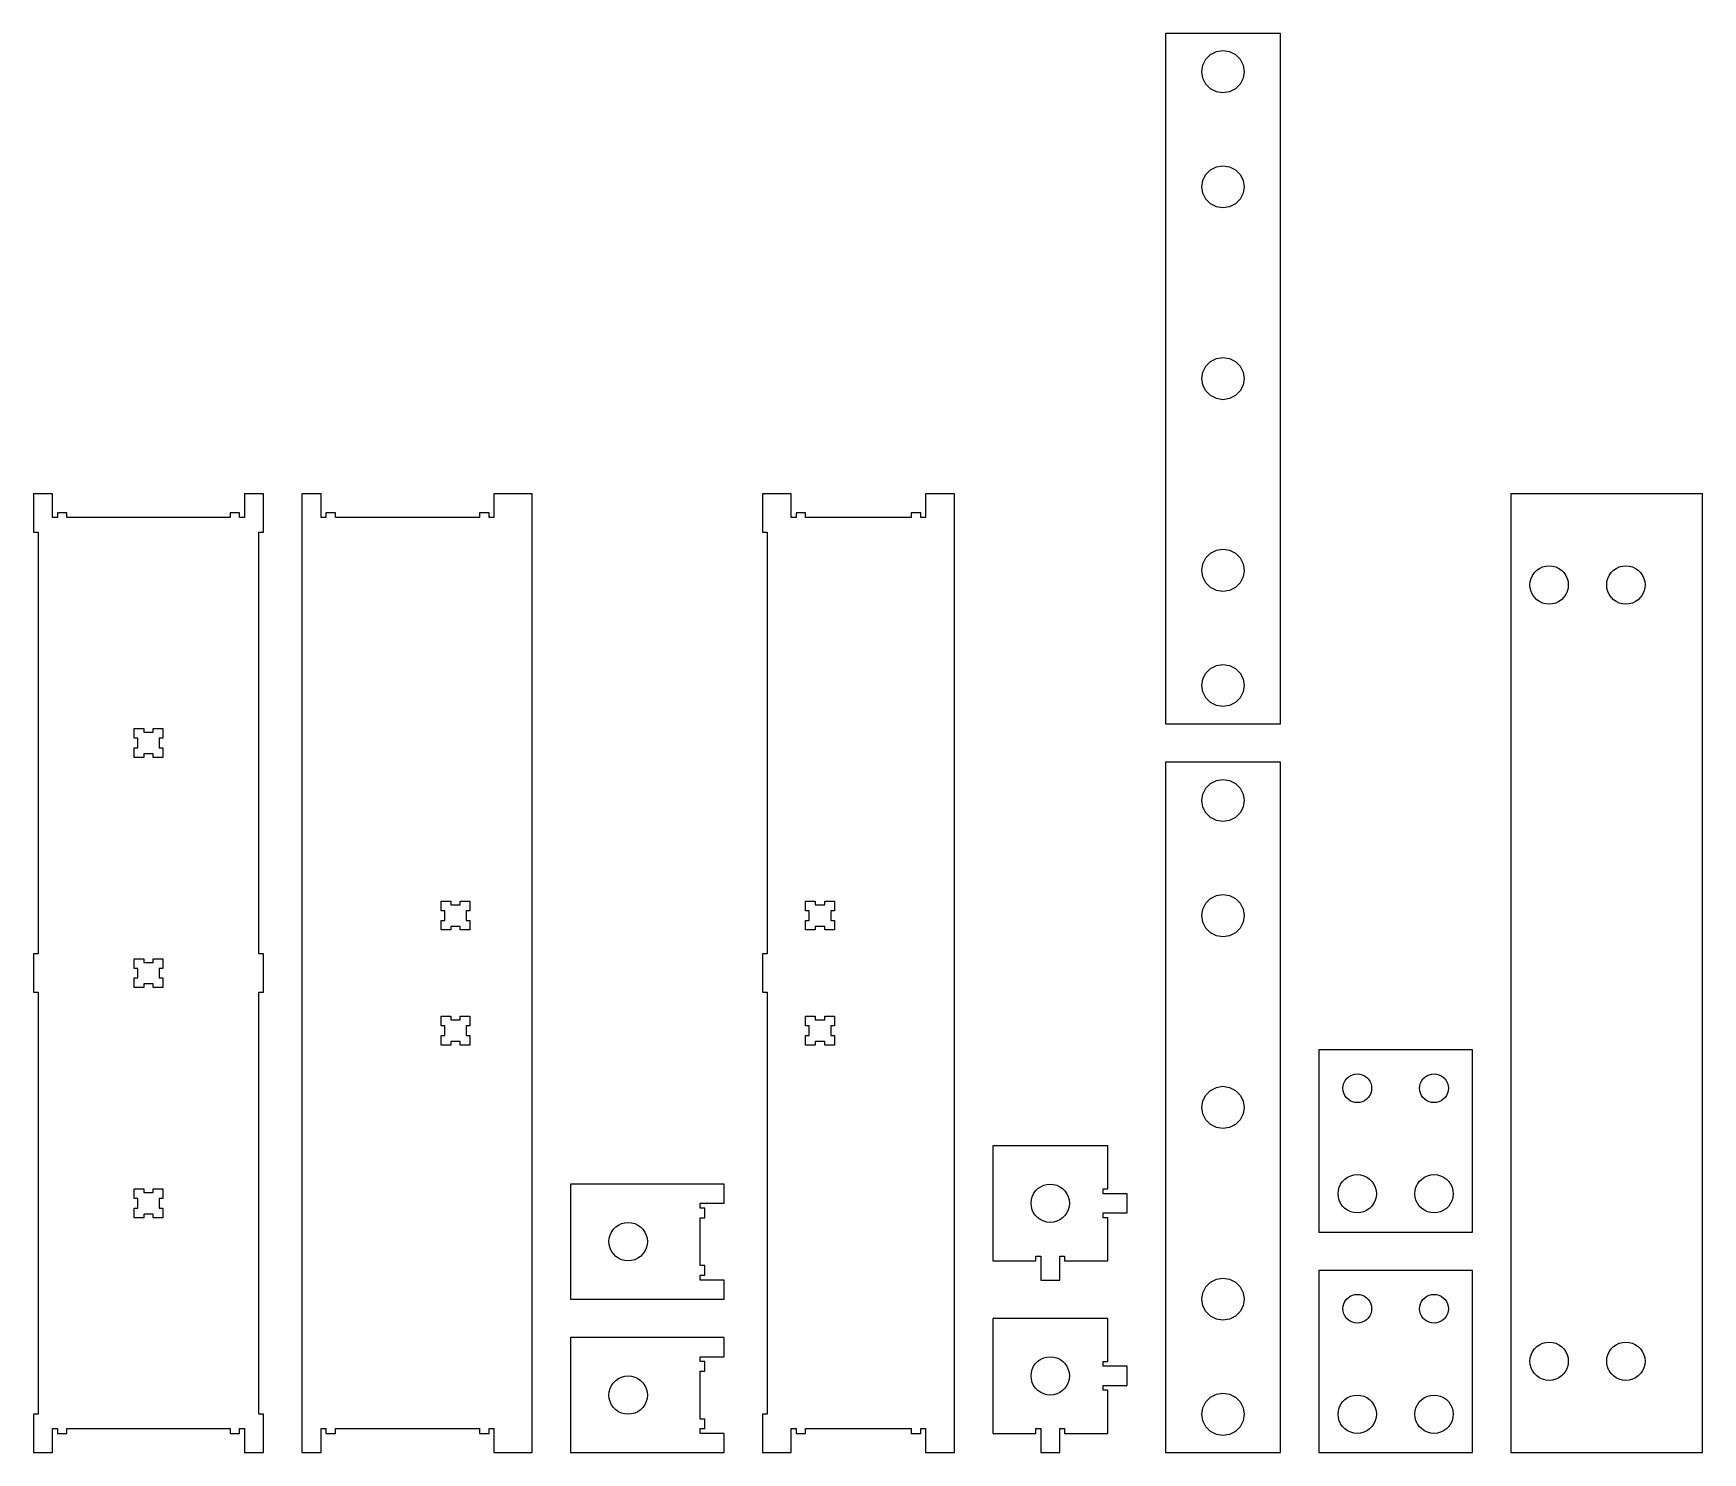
# Model space of a CAD drawing. Header units: metres. Extents: x 0 to 86.5, y 0 to 51.
# Drawn here: x 43 to 86.5, y 0 to 37 of the extents above; entities that cross this region are included whole.
import ezdxf

# ---------------------------------------------------------------- set-up
doc = ezdxf.new("R2010")
doc.units = ezdxf.units.M

msp = doc.modelspace()

# ---------------------------------------------------------------- linework, layer by layer
for p, q in [((75.5, 37), (72.5, 37)), ((72.5, 37), (72.5, 19)), ((75.5, 19), (75.5, 37)), ((73.83, 36.5231), (74, 36.55)), ((74, 36.55), (74.17, 36.5231)), ((73.45, 36), (73.4769, 36.17)), ((73.4769, 36.17), (73.555, 36.3233)), ((73.555, 36.3233), (73.6767, 36.4449)), ((73.6767, 36.4449), (73.83, 36.5231)), ((74.17, 36.5231), (74.3233, 36.4449)), ((74.3233, 36.4449), (74.4449, 36.3233)), ((74.4449, 36.3233), (74.5231, 36.17)), ((74.5231, 36.17), (74.55, 36)), ((73.4769, 35.83), (73.45, 36)), ((73.555, 35.6767), (73.4769, 35.83)), ((73.6767, 35.555), (73.555, 35.6767)), ((74.4449, 35.6767), (74.3233, 35.555)), ((74.5231, 35.83), (74.4449, 35.6767)), ((74.55, 36), (74.5231, 35.83)), ((73.83, 35.4769), (73.6767, 35.555)), ((74, 35.45), (73.83, 35.4769)), ((74.17, 35.4769), (74, 35.45)), ((74.3233, 35.555), (74.17, 35.4769)), ((73.6767, 33.4449), (73.83, 33.5231)), ((73.83, 33.5231), (74, 33.55)), ((74, 33.55), (74.17, 33.5231)), ((74.17, 33.5231), (74.3233, 33.4449)), ((73.45, 33), (73.4769, 33.17)), ((73.4769, 33.17), (73.555, 33.3233)), ((73.555, 33.3233), (73.6767, 33.4449)), ((74.3233, 33.4449), (74.4449, 33.3233)), ((74.4449, 33.3233), (74.5231, 33.17)), ((74.5231, 33.17), (74.55, 33)), ((73.4769, 32.83), (73.45, 33)), ((73.555, 32.6767), (73.4769, 32.83)), ((73.6767, 32.555), (73.555, 32.6767)), ((74.4449, 32.6767), (74.3233, 32.555)), ((74.5231, 32.83), (74.4449, 32.6767)), ((74.55, 33), (74.5231, 32.83)), ((73.83, 32.4769), (73.6767, 32.555)), ((74, 32.45), (73.83, 32.4769)), ((74.17, 32.4769), (74, 32.45)), ((74.3233, 32.555), (74.17, 32.4769)), ((73.4769, 28.17), (73.555, 28.3233)), ((73.555, 28.3233), (73.6767, 28.4449)), ((73.6767, 28.4449), (73.83, 28.5231)), ((73.83, 28.5231), (74, 28.55)), ((74, 28.55), (74.17, 28.5231)), ((74.17, 28.5231), (74.3233, 28.4449)), ((74.3233, 28.4449), (74.4449, 28.3233)), ((74.4449, 28.3233), (74.5231, 28.17)), ((73.45, 28), (73.4769, 28.17)), ((73.4769, 27.83), (73.45, 28)), ((74.5231, 28.17), (74.55, 28)), ((74.55, 28), (74.5231, 27.83)), ((73.555, 27.6767), (73.4769, 27.83)), ((73.6767, 27.555), (73.555, 27.6767)), ((73.83, 27.4769), (73.6767, 27.555)), ((74, 27.45), (73.83, 27.4769)), ((74.17, 27.4769), (74, 27.45)), ((74.3233, 27.555), (74.17, 27.4769)), ((74.4449, 27.6767), (74.3233, 27.555)), ((74.5231, 27.83), (74.4449, 27.6767)), ((43.5, 25), (43, 25)), ((43, 25), (43, 24)), ((43.5, 24.375), (43.5, 25)), ((49, 25), (48.5, 25)), ((48.5, 25), (48.5, 24.375)), ((49, 24), (49, 25)), ((50.5, 25), (50, 25)), ((50, 25), (50, 0)), ((50.5, 24.375), (50.5, 25)), ((56, 25), (55, 25)), ((55, 25), (55, 24.375)), ((56, 0), (56, 25)), ((62.75, 25), (62, 25)), ((62, 25), (62, 24)), ((62.75, 24.375), (62.75, 25)), ((67, 25), (66.25, 25)), ((66.25, 25), (66.25, 24.375)), ((67, 0), (67, 25)), ((86.5, 25), (81.5, 25)), ((81.5, 25), (81.5, 0)), ((86.5, 0), (86.5, 25)), ((43.625, 24.375), (43.5, 24.375)), ((43.875, 24.5), (43.625, 24.5)), ((43.625, 24.5), (43.625, 24.375)), ((43.875, 24.375), (43.875, 24.5)), ((48.125, 24.375), (43.875, 24.375)), ((48.375, 24.5), (48.125, 24.5)), ((48.125, 24.5), (48.125, 24.375)), ((48.375, 24.375), (48.375, 24.5)), ((48.5, 24.375), (48.375, 24.375)), ((50.625, 24.375), (50.5, 24.375)), ((50.875, 24.5), (50.625, 24.5)), ((50.625, 24.5), (50.625, 24.375)), ((50.875, 24.375), (50.875, 24.5)), ((54.625, 24.375), (50.875, 24.375)), ((54.875, 24.5), (54.625, 24.5)), ((54.625, 24.5), (54.625, 24.375)), ((54.875, 24.375), (54.875, 24.5)), ((55, 24.375), (54.875, 24.375)), ((62.875, 24.375), (62.75, 24.375)), ((63.125, 24.5), (62.875, 24.5)), ((62.875, 24.5), (62.875, 24.375)), ((63.125, 24.375), (63.125, 24.5)), ((65.875, 24.375), (63.125, 24.375)), ((66.125, 24.5), (65.875, 24.5)), ((65.875, 24.5), (65.875, 24.375)), ((66.125, 24.375), (66.125, 24.5)), ((66.25, 24.375), (66.125, 24.375)), ((43, 24), (43.125, 24)), ((43.125, 24), (43.125, 13)), ((48.875, 13), (48.875, 24)), ((48.875, 24), (49, 24)), ((62, 24), (62.125, 24)), ((62.125, 24), (62.125, 13)), ((73.6767, 23.4449), (73.83, 23.5231)), ((73.83, 23.5231), (74, 23.55)), ((74, 23.55), (74.17, 23.5231)), ((74.17, 23.5231), (74.3233, 23.4449)), ((73.45, 23), (73.4769, 23.17)), ((73.4769, 23.17), (73.555, 23.3233)), ((73.555, 23.3233), (73.6767, 23.4449)), ((74.3233, 23.4449), (74.4449, 23.3233)), ((74.4449, 23.3233), (74.5231, 23.17)), ((74.5231, 23.17), (74.55, 23)), ((82.25, 23.0522), (82.329, 23.089)), ((82.329, 23.089), (82.4132, 23.1116)), ((82.4132, 23.1116), (82.5, 23.1192)), ((82.5, 23.1192), (82.5868, 23.1116)), ((82.5868, 23.1116), (82.671, 23.089)), ((82.671, 23.089), (82.75, 23.0522)), ((84.25, 23.0522), (84.329, 23.089)), ((84.329, 23.089), (84.4132, 23.1116)), ((84.4132, 23.1116), (84.5, 23.1192)), ((84.5, 23.1192), (84.5868, 23.1116)), ((84.5868, 23.1116), (84.671, 23.089)), ((84.671, 23.089), (84.75, 23.0522)), ((73.4769, 22.83), (73.45, 23)), ((73.555, 22.6767), (73.4769, 22.83)), ((73.6767, 22.555), (73.555, 22.6767)), ((74.4449, 22.6767), (74.3233, 22.555)), ((74.5231, 22.83), (74.4449, 22.6767)), ((74.55, 23), (74.5231, 22.83)), ((82, 22.6192), (82.0076, 22.706)), ((82.0076, 22.706), (82.0302, 22.7902)), ((82.0302, 22.7902), (82.067, 22.8692)), ((82.067, 22.8692), (82.117, 22.9406)), ((82.117, 22.9406), (82.1786, 23.0022)), ((82.1786, 23.0022), (82.25, 23.0522)), ((82.75, 23.0522), (82.8214, 23.0022)), ((82.8214, 23.0022), (82.883, 22.9406)), ((82.883, 22.9406), (82.933, 22.8692)), ((82.933, 22.8692), (82.9698, 22.7902)), ((82.9698, 22.7902), (82.9924, 22.706)), ((82.9924, 22.706), (83, 22.6192)), ((84, 22.6192), (84.0076, 22.706)), ((84.0076, 22.706), (84.0302, 22.7902)), ((84.0302, 22.7902), (84.067, 22.8692)), ((84.067, 22.8692), (84.117, 22.9406)), ((84.117, 22.9406), (84.1786, 23.0022)), ((84.1786, 23.0022), (84.25, 23.0522)), ((84.75, 23.0522), (84.8214, 23.0022)), ((84.8214, 23.0022), (84.883, 22.9406)), ((84.883, 22.9406), (84.933, 22.8692)), ((84.933, 22.8692), (84.9698, 22.7902)), ((84.9698, 22.7902), (84.9924, 22.706)), ((84.9924, 22.706), (85, 22.6192)), ((73.83, 22.4769), (73.6767, 22.555)), ((74, 22.45), (73.83, 22.4769)), ((74.17, 22.4769), (74, 22.45)), ((74.3233, 22.555), (74.17, 22.4769)), ((82.0076, 22.5324), (82, 22.6192)), ((82.0302, 22.4482), (82.0076, 22.5324)), ((82.067, 22.3692), (82.0302, 22.4482)), ((82.117, 22.2978), (82.067, 22.3692)), ((82.1786, 22.2362), (82.117, 22.2978)), ((82.25, 22.1862), (82.1786, 22.2362)), ((82.329, 22.1494), (82.25, 22.1862)), ((82.75, 22.1862), (82.671, 22.1494)), ((82.8214, 22.2362), (82.75, 22.1862)), ((82.883, 22.2978), (82.8214, 22.2362)), ((82.933, 22.3692), (82.883, 22.2978)), ((82.9698, 22.4482), (82.933, 22.3692)), ((82.9924, 22.5324), (82.9698, 22.4482)), ((83, 22.6192), (82.9924, 22.5324)), ((84.0076, 22.5324), (84, 22.6192)), ((84.0302, 22.4482), (84.0076, 22.5324)), ((84.067, 22.3692), (84.0302, 22.4482)), ((84.117, 22.2978), (84.067, 22.3692)), ((84.1786, 22.2362), (84.117, 22.2978)), ((84.25, 22.1862), (84.1786, 22.2362)), ((84.329, 22.1494), (84.25, 22.1862)), ((84.75, 22.1862), (84.671, 22.1494)), ((84.8214, 22.2362), (84.75, 22.1862)), ((84.883, 22.2978), (84.8214, 22.2362)), ((84.933, 22.3692), (84.883, 22.2978)), ((84.9698, 22.4482), (84.933, 22.3692)), ((84.9924, 22.5324), (84.9698, 22.4482)), ((85, 22.6192), (84.9924, 22.5324)), ((82.4132, 22.1268), (82.329, 22.1494)), ((82.5, 22.1192), (82.4132, 22.1268)), ((82.5868, 22.1268), (82.5, 22.1192)), ((82.671, 22.1494), (82.5868, 22.1268)), ((84.4132, 22.1268), (84.329, 22.1494)), ((84.5, 22.1192), (84.4132, 22.1268)), ((84.5868, 22.1268), (84.5, 22.1192)), ((84.671, 22.1494), (84.5868, 22.1268)), ((73.6767, 20.4449), (73.83, 20.5231)), ((73.83, 20.5231), (74, 20.55)), ((74, 20.55), (74.17, 20.5231)), ((74.17, 20.5231), (74.3233, 20.4449)), ((73.45, 20), (73.4769, 20.17)), ((73.4769, 20.17), (73.555, 20.3233)), ((73.555, 20.3233), (73.6767, 20.4449)), ((74.3233, 20.4449), (74.4449, 20.3233)), ((74.4449, 20.3233), (74.5231, 20.17)), ((74.5231, 20.17), (74.55, 20)), ((73.4769, 19.83), (73.45, 20)), ((73.555, 19.6767), (73.4769, 19.83)), ((73.6767, 19.555), (73.555, 19.6767)), ((74.4449, 19.6767), (74.3233, 19.555)), ((74.5231, 19.83), (74.4449, 19.6767)), ((74.55, 20), (74.5231, 19.83)), ((73.83, 19.4769), (73.6767, 19.555)), ((74, 19.45), (73.83, 19.4769)), ((74.17, 19.4769), (74, 19.45)), ((74.3233, 19.555), (74.17, 19.4769)), ((45.625, 18.625), (45.625, 18.875)), ((45.625, 18.875), (45.875, 18.875)), ((45.875, 18.875), (45.875, 18.7812)), ((45.875, 18.7812), (46.125, 18.7812)), ((46.125, 18.7812), (46.125, 18.875)), ((46.125, 18.875), (46.375, 18.875)), ((46.375, 18.875), (46.375, 18.625)), ((72.5, 19), (75.5, 19)), ((45.7188, 18.625), (45.625, 18.625)), ((45.625, 18.125), (45.625, 18.375)), ((45.625, 18.375), (45.7188, 18.375)), ((45.7188, 18.375), (45.7188, 18.625)), ((46.375, 18.625), (46.2812, 18.625)), ((46.2812, 18.625), (46.2812, 18.375)), ((46.2812, 18.375), (46.375, 18.375)), ((46.375, 18.375), (46.375, 18.125)), ((45.875, 18.125), (45.625, 18.125)), ((46.125, 18.2188), (45.875, 18.2188)), ((45.875, 18.2188), (45.875, 18.125)), ((46.125, 18.125), (46.125, 18.2188)), ((46.375, 18.125), (46.125, 18.125)), ((75.5, 18), (72.5, 18)), ((72.5, 18), (72.5, 0)), ((75.5, 0), (75.5, 18)), ((73.555, 17.3233), (73.6767, 17.4449)), ((73.6767, 17.4449), (73.83, 17.5231)), ((73.83, 17.5231), (74, 17.55)), ((74, 17.55), (74.17, 17.5231)), ((74.17, 17.5231), (74.3233, 17.4449)), ((74.3233, 17.4449), (74.4449, 17.3233)), ((73.45, 17), (73.4769, 17.17)), ((73.4769, 16.83), (73.45, 17)), ((73.4769, 17.17), (73.555, 17.3233)), ((74.4449, 17.3233), (74.5231, 17.17)), ((74.5231, 17.17), (74.55, 17)), ((74.55, 17), (74.5231, 16.83)), ((73.555, 16.6767), (73.4769, 16.83)), ((73.6767, 16.555), (73.555, 16.6767)), ((73.83, 16.4769), (73.6767, 16.555)), ((74.3233, 16.555), (74.17, 16.4769)), ((74.4449, 16.6767), (74.3233, 16.555)), ((74.5231, 16.83), (74.4449, 16.6767)), ((74, 16.45), (73.83, 16.4769)), ((74.17, 16.4769), (74, 16.45)), ((53.625, 14.125), (53.625, 14.375)), ((53.625, 14.375), (53.875, 14.375)), ((53.875, 14.375), (53.875, 14.2812)), ((54.125, 14.2812), (54.125, 14.375)), ((54.125, 14.375), (54.375, 14.375)), ((54.375, 14.375), (54.375, 14.125)), ((63.125, 14.125), (63.125, 14.375)), ((63.125, 14.375), (63.375, 14.375)), ((63.375, 14.375), (63.375, 14.2812)), ((63.625, 14.2812), (63.625, 14.375)), ((63.625, 14.375), (63.875, 14.375)), ((63.875, 14.375), (63.875, 14.125)), ((73.555, 14.3233), (73.6767, 14.4449)), ((73.6767, 14.4449), (73.83, 14.5231)), ((73.83, 14.5231), (74, 14.55)), ((74, 14.55), (74.17, 14.5231)), ((74.17, 14.5231), (74.3233, 14.4449)), ((74.3233, 14.4449), (74.4449, 14.3233)), ((53.7188, 14.125), (53.625, 14.125)), ((53.7188, 13.875), (53.7188, 14.125)), ((53.875, 14.2812), (54.125, 14.2812)), ((54.375, 14.125), (54.2812, 14.125)), ((54.2812, 14.125), (54.2812, 13.875)), ((63.2188, 14.125), (63.125, 14.125)), ((63.2188, 13.875), (63.2188, 14.125)), ((63.375, 14.2812), (63.625, 14.2812)), ((63.875, 14.125), (63.7812, 14.125)), ((63.7812, 14.125), (63.7812, 13.875)), ((73.45, 14), (73.4769, 14.17)), ((73.4769, 13.83), (73.45, 14)), ((73.4769, 14.17), (73.555, 14.3233)), ((74.4449, 14.3233), (74.5231, 14.17)), ((74.5231, 14.17), (74.55, 14)), ((74.55, 14), (74.5231, 13.83)), ((53.625, 13.625), (53.625, 13.875)), ((53.625, 13.875), (53.7188, 13.875)), ((53.875, 13.625), (53.625, 13.625)), ((54.125, 13.7188), (53.875, 13.7188)), ((53.875, 13.7188), (53.875, 13.625)), ((54.125, 13.625), (54.125, 13.7188)), ((54.375, 13.625), (54.125, 13.625)), ((54.2812, 13.875), (54.375, 13.875)), ((54.375, 13.875), (54.375, 13.625)), ((63.125, 13.625), (63.125, 13.875)), ((63.125, 13.875), (63.2188, 13.875)), ((63.375, 13.625), (63.125, 13.625)), ((63.625, 13.7188), (63.375, 13.7188)), ((63.375, 13.7188), (63.375, 13.625)), ((63.625, 13.625), (63.625, 13.7188)), ((63.875, 13.625), (63.625, 13.625)), ((63.7812, 13.875), (63.875, 13.875)), ((63.875, 13.875), (63.875, 13.625)), ((73.555, 13.6767), (73.4769, 13.83)), ((73.6767, 13.555), (73.555, 13.6767)), ((73.83, 13.4769), (73.6767, 13.555)), ((74.3233, 13.555), (74.17, 13.4769)), ((74.4449, 13.6767), (74.3233, 13.555)), ((74.5231, 13.83), (74.4449, 13.6767)), ((74, 13.45), (73.83, 13.4769)), ((74.17, 13.4769), (74, 13.45)), ((43.125, 13), (43, 13)), ((43, 13), (43, 12)), ((45.625, 12.625), (45.625, 12.875)), ((45.625, 12.875), (45.875, 12.875)), ((45.7188, 12.625), (45.625, 12.625)), ((45.7188, 12.375), (45.7188, 12.625)), ((45.875, 12.875), (45.875, 12.7812)), ((45.875, 12.7812), (46.125, 12.7812)), ((46.125, 12.7812), (46.125, 12.875)), ((46.125, 12.875), (46.375, 12.875)), ((46.375, 12.625), (46.2812, 12.625)), ((46.2812, 12.625), (46.2812, 12.375)), ((46.375, 12.875), (46.375, 12.625)), ((49, 13), (48.875, 13)), ((49, 12), (49, 13)), ((62.125, 13), (62, 13)), ((62, 13), (62, 12)), ((45.625, 12.125), (45.625, 12.375)), ((45.625, 12.375), (45.7188, 12.375)), ((46.125, 12.2188), (45.875, 12.2188)), ((45.875, 12.2188), (45.875, 12.125)), ((46.125, 12.125), (46.125, 12.2188)), ((46.2812, 12.375), (46.375, 12.375)), ((46.375, 12.375), (46.375, 12.125)), ((43, 12), (43.125, 12)), ((43.125, 12), (43.125, 1)), ((45.875, 12.125), (45.625, 12.125)), ((46.375, 12.125), (46.125, 12.125)), ((48.875, 1), (48.875, 12)), ((48.875, 12), (49, 12)), ((62, 12), (62.125, 12)), ((62.125, 12), (62.125, 1)), ((53.625, 11.125), (53.625, 11.375)), ((53.625, 11.375), (53.875, 11.375)), ((53.875, 11.375), (53.875, 11.2812)), ((54.125, 11.2812), (54.125, 11.375)), ((54.125, 11.375), (54.375, 11.375)), ((54.375, 11.375), (54.375, 11.125)), ((63.125, 11.125), (63.125, 11.375)), ((63.125, 11.375), (63.375, 11.375)), ((63.375, 11.375), (63.375, 11.2812)), ((63.625, 11.2812), (63.625, 11.375)), ((63.625, 11.375), (63.875, 11.375)), ((63.875, 11.375), (63.875, 11.125)), ((53.7188, 11.125), (53.625, 11.125)), ((53.625, 10.625), (53.625, 10.875)), ((53.625, 10.875), (53.7188, 10.875)), ((53.7188, 10.875), (53.7188, 11.125)), ((53.875, 11.2812), (54.125, 11.2812)), ((54.375, 11.125), (54.2812, 11.125)), ((54.2812, 11.125), (54.2812, 10.875)), ((54.2812, 10.875), (54.375, 10.875)), ((54.375, 10.875), (54.375, 10.625)), ((63.2188, 11.125), (63.125, 11.125)), ((63.125, 10.625), (63.125, 10.875)), ((63.125, 10.875), (63.2188, 10.875)), ((63.2188, 10.875), (63.2188, 11.125)), ((63.375, 11.2812), (63.625, 11.2812)), ((63.875, 11.125), (63.7812, 11.125)), ((63.7812, 11.125), (63.7812, 10.875)), ((63.7812, 10.875), (63.875, 10.875)), ((63.875, 10.875), (63.875, 10.625)), ((53.875, 10.625), (53.625, 10.625)), ((54.125, 10.7188), (53.875, 10.7188)), ((53.875, 10.7188), (53.875, 10.625)), ((54.125, 10.625), (54.125, 10.7188)), ((54.375, 10.625), (54.125, 10.625)), ((63.375, 10.625), (63.125, 10.625)), ((63.625, 10.7188), (63.375, 10.7188)), ((63.375, 10.7188), (63.375, 10.625)), ((63.625, 10.625), (63.625, 10.7188)), ((63.875, 10.625), (63.625, 10.625)), ((80.5, 10.5), (76.5, 10.5)), ((76.5, 10.5), (76.5, 5.75)), ((80.5, 5.75), (80.5, 10.5)), ((77.1307, 9.56511), (77.1476, 9.62825)), ((77.1476, 9.62825), (77.1752, 9.6875)), ((77.1752, 9.6875), (77.2127, 9.74104)), ((77.2127, 9.74104), (77.2589, 9.78726)), ((77.2589, 9.78726), (77.3125, 9.82475)), ((77.3125, 9.82475), (77.3717, 9.85237)), ((77.3717, 9.85237), (77.4349, 9.86929)), ((77.4349, 9.86929), (77.5, 9.875)), ((77.5, 9.875), (77.5651, 9.86929)), ((77.5651, 9.86929), (77.6283, 9.85237)), ((77.6283, 9.85237), (77.6875, 9.82475)), ((77.6875, 9.82475), (77.741, 9.78726)), ((77.741, 9.78726), (77.7873, 9.74104)), ((77.7873, 9.74104), (77.8248, 9.6875)), ((77.8248, 9.6875), (77.8524, 9.62825)), ((77.8524, 9.62825), (77.8693, 9.56511)), ((79.1307, 9.56511), (79.1476, 9.62825)), ((79.1476, 9.62825), (79.1752, 9.6875)), ((79.1752, 9.6875), (79.2127, 9.74104)), ((79.2127, 9.74104), (79.2589, 9.78726)), ((79.2589, 9.78726), (79.3125, 9.82475)), ((79.3125, 9.82475), (79.3717, 9.85237)), ((79.3717, 9.85237), (79.4349, 9.86929)), ((79.4349, 9.86929), (79.5, 9.875)), ((79.5, 9.875), (79.5651, 9.86929)), ((79.5651, 9.86929), (79.6283, 9.85237)), ((79.6283, 9.85237), (79.6875, 9.82475)), ((79.6875, 9.82475), (79.741, 9.78726)), ((79.741, 9.78726), (79.7873, 9.74104)), ((79.7873, 9.74104), (79.8248, 9.6875)), ((79.8248, 9.6875), (79.8524, 9.62825)), ((79.8524, 9.62825), (79.8693, 9.56511)), ((73.45, 9), (73.4769, 9.16995)), ((73.4769, 9.16995), (73.555, 9.32327)), ((73.555, 9.32327), (73.6767, 9.44495)), ((73.6767, 9.44495), (73.83, 9.52307)), ((73.83, 9.52307), (74, 9.54999)), ((74, 9.54999), (74.17, 9.52307)), ((74.17, 9.52307), (74.3233, 9.44495)), ((74.3233, 9.44495), (74.4449, 9.32327)), ((74.4449, 9.32327), (74.5231, 9.16995)), ((74.5231, 9.16995), (74.55, 9)), ((77.125, 9.5), (77.1307, 9.56511)), ((77.1307, 9.43488), (77.125, 9.5)), ((77.1476, 9.37173), (77.1307, 9.43488)), ((77.1752, 9.3125), (77.1476, 9.37173)), ((77.2127, 9.25894), (77.1752, 9.3125)), ((77.2589, 9.21272), (77.2127, 9.25894)), ((77.3125, 9.17523), (77.2589, 9.21272)), ((77.3717, 9.14761), (77.3125, 9.17523)), ((77.4349, 9.13069), (77.3717, 9.14761)), ((77.6283, 9.14761), (77.5651, 9.13069)), ((77.6875, 9.17523), (77.6283, 9.14761)), ((77.741, 9.21272), (77.6875, 9.17523)), ((77.7873, 9.25894), (77.741, 9.21272)), ((77.8248, 9.3125), (77.7873, 9.25894)), ((77.8524, 9.37173), (77.8248, 9.3125)), ((77.8693, 9.43488), (77.8524, 9.37173)), ((77.8693, 9.56511), (77.875, 9.5)), ((77.875, 9.5), (77.8693, 9.43488)), ((79.125, 9.5), (79.1307, 9.56511)), ((79.1307, 9.43488), (79.125, 9.5)), ((79.1476, 9.37173), (79.1307, 9.43488)), ((79.1752, 9.3125), (79.1476, 9.37173)), ((79.2127, 9.25894), (79.1752, 9.3125)), ((79.2589, 9.21272), (79.2127, 9.25894)), ((79.3125, 9.17523), (79.2589, 9.21272)), ((79.3717, 9.14761), (79.3125, 9.17523)), ((79.4349, 9.13069), (79.3717, 9.14761)), ((79.6283, 9.14761), (79.5651, 9.13069)), ((79.6875, 9.17523), (79.6283, 9.14761)), ((79.741, 9.21272), (79.6875, 9.17523)), ((79.7873, 9.25894), (79.741, 9.21272)), ((79.8248, 9.3125), (79.7873, 9.25894)), ((79.8524, 9.37173), (79.8248, 9.3125)), ((79.8693, 9.43488), (79.8524, 9.37173)), ((79.8693, 9.56511), (79.875, 9.5)), ((79.875, 9.5), (79.8693, 9.43488)), ((73.4769, 8.83003), (73.45, 9)), ((73.555, 8.67671), (73.4769, 8.83003)), ((74.5231, 8.83003), (74.4449, 8.67671)), ((74.55, 9), (74.5231, 8.83003)), ((77.5, 9.125), (77.4349, 9.13069)), ((77.5651, 9.13069), (77.5, 9.125)), ((79.5, 9.125), (79.4349, 9.13069)), ((79.5651, 9.13069), (79.5, 9.125)), ((73.6767, 8.55504), (73.555, 8.67671)), ((73.83, 8.47691), (73.6767, 8.55504)), ((74, 8.45), (73.83, 8.47691)), ((74.17, 8.47691), (74, 8.45)), ((74.3233, 8.55504), (74.17, 8.47691)), ((74.4449, 8.67671), (74.3233, 8.55504)), ((71, 8), (68, 8)), ((68, 8), (68, 5)), ((71, 6.875), (71, 8)), ((61, 7), (57, 7)), ((57, 7), (57, 4)), ((61, 6.5), (61, 7)), ((69.25, 6.933), (69.329, 6.96983)), ((69.329, 6.96983), (69.4132, 6.9924)), ((69.4132, 6.9924), (69.5, 7)), ((69.5, 7), (69.5868, 6.9924)), ((69.5868, 6.9924), (69.671, 6.96983)), ((69.671, 6.96983), (69.75, 6.933)), ((77.0302, 6.92101), (77.067, 7)), ((77.067, 7), (77.117, 7.07138)), ((77.117, 7.07138), (77.1786, 7.13301)), ((77.1786, 7.13301), (77.25, 7.183)), ((77.25, 7.183), (77.329, 7.21983)), ((77.329, 7.21983), (77.4132, 7.2424)), ((77.4132, 7.2424), (77.5, 7.25)), ((77.5, 7.25), (77.5868, 7.2424)), ((77.5868, 7.2424), (77.671, 7.21983)), ((77.671, 7.21983), (77.75, 7.183)), ((77.75, 7.183), (77.8214, 7.13301)), ((77.8214, 7.13301), (77.883, 7.07138)), ((77.883, 7.07138), (77.933, 7)), ((77.933, 7), (77.9698, 6.92101)), ((79.0302, 6.92101), (79.067, 7)), ((79.067, 7), (79.117, 7.07138)), ((79.117, 7.07138), (79.1786, 7.13301)), ((79.1786, 7.13301), (79.25, 7.183)), ((79.25, 7.183), (79.329, 7.21983)), ((79.329, 7.21983), (79.4132, 7.2424)), ((79.4132, 7.2424), (79.5, 7.25)), ((79.5, 7.25), (79.5868, 7.2424)), ((79.5868, 7.2424), (79.671, 7.21983)), ((79.671, 7.21983), (79.75, 7.183)), ((79.75, 7.183), (79.8214, 7.13301)), ((79.8214, 7.13301), (79.883, 7.07138)), ((79.883, 7.07138), (79.933, 7)), ((79.933, 7), (79.9698, 6.92101)), ((45.625, 6.625), (45.625, 6.875)), ((45.625, 6.875), (45.875, 6.875)), ((45.7188, 6.625), (45.625, 6.625)), ((45.7188, 6.375), (45.7188, 6.625)), ((45.875, 6.875), (45.875, 6.78125)), ((45.875, 6.78125), (46.125, 6.78125)), ((46.125, 6.78125), (46.125, 6.875)), ((46.125, 6.875), (46.375, 6.875)), ((46.375, 6.625), (46.2812, 6.625)), ((46.2812, 6.625), (46.2812, 6.375)), ((46.375, 6.875), (46.375, 6.625)), ((69, 6.5), (69.0076, 6.58682)), ((69.0076, 6.58682), (69.0302, 6.67101)), ((69.0302, 6.67101), (69.067, 6.75)), ((69.067, 6.75), (69.117, 6.82138)), ((69.117, 6.82138), (69.1786, 6.88301)), ((69.1786, 6.88301), (69.25, 6.933)), ((69.75, 6.933), (69.8214, 6.88301)), ((69.8214, 6.88301), (69.883, 6.82138)), ((69.883, 6.82138), (69.933, 6.75)), ((69.933, 6.75), (69.9698, 6.67101)), ((69.9698, 6.67101), (69.9924, 6.58682)), ((69.9924, 6.58682), (70, 6.5)), ((70.875, 6.75), (70.875, 6.875)), ((70.875, 6.875), (71, 6.875)), ((71.5, 6.75), (70.875, 6.75)), ((71.5, 6.25), (71.5, 6.75)), ((77, 6.75), (77.0076, 6.83682)), ((77.0076, 6.66316), (77, 6.75)), ((77.0076, 6.83682), (77.0302, 6.92101)), ((77.0302, 6.57898), (77.0076, 6.66316)), ((77.067, 6.5), (77.0302, 6.57898)), ((77.9698, 6.57898), (77.933, 6.5)), ((77.9698, 6.92101), (77.9924, 6.83682)), ((77.9924, 6.66316), (77.9698, 6.57898)), ((77.9924, 6.83682), (78, 6.75)), ((78, 6.75), (77.9924, 6.66316)), ((79, 6.75), (79.0076, 6.83682)), ((79.0076, 6.66316), (79, 6.75)), ((79.0076, 6.83682), (79.0302, 6.92101)), ((79.0302, 6.57898), (79.0076, 6.66316)), ((79.067, 6.5), (79.0302, 6.57898)), ((79.9698, 6.57898), (79.933, 6.5)), ((79.9698, 6.92101), (79.9924, 6.83682)), ((79.9924, 6.66316), (79.9698, 6.57898)), ((79.9924, 6.83682), (80, 6.75)), ((80, 6.75), (79.9924, 6.66316)), ((45.625, 6.125), (45.625, 6.375)), ((45.625, 6.375), (45.7188, 6.375)), ((45.875, 6.125), (45.625, 6.125)), ((46.125, 6.21875), (45.875, 6.21875)), ((45.875, 6.21875), (45.875, 6.125)), ((46.125, 6.125), (46.125, 6.21875)), ((46.375, 6.125), (46.125, 6.125)), ((46.2812, 6.375), (46.375, 6.375)), ((46.375, 6.375), (46.375, 6.125)), ((60.375, 6.375), (60.375, 6.5)), ((60.375, 6.5), (61, 6.5)), ((60.5, 6.375), (60.375, 6.375)), ((60.375, 4.875), (60.375, 6.125)), ((60.375, 6.125), (60.5, 6.125)), ((60.5, 6.125), (60.5, 6.375)), ((69.0076, 6.41316), (69, 6.5)), ((69.0302, 6.32898), (69.0076, 6.41316)), ((69.067, 6.25), (69.0302, 6.32898)), ((69.117, 6.1786), (69.067, 6.25)), ((69.1786, 6.11697), (69.117, 6.1786)), ((69.25, 6.06699), (69.1786, 6.11697)), ((69.8214, 6.11697), (69.75, 6.06699)), ((69.883, 6.1786), (69.8214, 6.11697)), ((69.933, 6.25), (69.883, 6.1786)), ((69.9698, 6.32898), (69.933, 6.25)), ((69.9924, 6.41316), (69.9698, 6.32898)), ((70, 6.5), (69.9924, 6.41316)), ((70.875, 6.125), (70.875, 6.25)), ((70.875, 6.25), (71.5, 6.25)), ((71, 6.125), (70.875, 6.125)), ((71, 5), (71, 6.125)), ((77.117, 6.4286), (77.067, 6.5)), ((77.1786, 6.36697), (77.117, 6.4286)), ((77.25, 6.31699), (77.1786, 6.36697)), ((77.329, 6.28015), (77.25, 6.31699)), ((77.4132, 6.25758), (77.329, 6.28015)), ((77.5, 6.25), (77.4132, 6.25758)), ((77.5868, 6.25758), (77.5, 6.25)), ((77.671, 6.28015), (77.5868, 6.25758)), ((77.75, 6.31699), (77.671, 6.28015)), ((77.8214, 6.36697), (77.75, 6.31699)), ((77.883, 6.4286), (77.8214, 6.36697)), ((77.933, 6.5), (77.883, 6.4286)), ((79.117, 6.4286), (79.067, 6.5)), ((79.1786, 6.36697), (79.117, 6.4286)), ((79.25, 6.31699), (79.1786, 6.36697)), ((79.329, 6.28015), (79.25, 6.31699)), ((79.4132, 6.25758), (79.329, 6.28015)), ((79.5, 6.25), (79.4132, 6.25758)), ((79.5868, 6.25758), (79.5, 6.25)), ((79.671, 6.28015), (79.5868, 6.25758)), ((79.75, 6.31699), (79.671, 6.28015)), ((79.8214, 6.36697), (79.75, 6.31699)), ((79.883, 6.4286), (79.8214, 6.36697)), ((79.933, 6.5), (79.883, 6.4286)), ((58.0076, 5.58682), (58.0302, 5.67101)), ((58.0302, 5.67101), (58.067, 5.75)), ((58.067, 5.75), (58.117, 5.82138)), ((58.117, 5.82138), (58.1786, 5.88301)), ((58.1786, 5.88301), (58.25, 5.933)), ((58.25, 5.933), (58.329, 5.96983)), ((58.329, 5.96983), (58.4132, 5.9924)), ((58.4132, 5.9924), (58.5, 6)), ((58.5, 6), (58.5868, 5.9924)), ((58.5868, 5.9924), (58.671, 5.96983)), ((58.671, 5.96983), (58.75, 5.933)), ((58.75, 5.933), (58.8214, 5.88301)), ((58.8214, 5.88301), (58.883, 5.82138)), ((58.883, 5.82138), (58.933, 5.75)), ((58.933, 5.75), (58.9698, 5.67101)), ((58.9698, 5.67101), (58.9924, 5.58682)), ((69.329, 6.03015), (69.25, 6.06699)), ((69.4132, 6.00758), (69.329, 6.03015)), ((69.5, 6), (69.4132, 6.00758)), ((69.5868, 6.00758), (69.5, 6)), ((69.671, 6.03015), (69.5868, 6.00758)), ((69.75, 6.06699), (69.671, 6.03015)), ((76.5, 5.75), (80.5, 5.75)), ((58, 5.5), (58.0076, 5.58682)), ((58.0076, 5.41316), (58, 5.5)), ((58.0302, 5.32898), (58.0076, 5.41316)), ((58.067, 5.25), (58.0302, 5.32898)), ((58.117, 5.1786), (58.067, 5.25)), ((58.933, 5.25), (58.883, 5.1786)), ((58.9698, 5.32898), (58.933, 5.25)), ((58.9924, 5.41316), (58.9698, 5.32898)), ((58.9924, 5.58682), (59, 5.5)), ((59, 5.5), (58.9924, 5.41316)), ((58.1786, 5.11697), (58.117, 5.1786)), ((58.25, 5.06699), (58.1786, 5.11697)), ((58.329, 5.03015), (58.25, 5.06699)), ((58.4132, 5.00758), (58.329, 5.03015)), ((58.5, 5), (58.4132, 5.00758)), ((58.5868, 5.00758), (58.5, 5)), ((58.671, 5.03015), (58.5868, 5.00758)), ((58.75, 5.06699), (58.671, 5.03015)), ((58.8214, 5.11697), (58.75, 5.06699)), ((58.883, 5.1786), (58.8214, 5.11697)), ((60.5, 4.875), (60.375, 4.875)), ((60.5, 4.625), (60.5, 4.875)), ((68, 5), (69.125, 5)), ((69.125, 5), (69.125, 5.125)), ((69.125, 5.125), (69.25, 5.125)), ((69.25, 5.125), (69.25, 4.5)), ((69.75, 5.125), (69.875, 5.125)), ((69.75, 4.5), (69.75, 5.125)), ((69.875, 5.125), (69.875, 5)), ((69.875, 5), (71, 5)), ((60.375, 4.5), (60.375, 4.625)), ((60.375, 4.625), (60.5, 4.625)), ((61, 4.5), (60.375, 4.5)), ((61, 4), (61, 4.5)), ((69.25, 4.5), (69.75, 4.5)), ((73.555, 4.32327), (73.6767, 4.44495)), ((73.6767, 4.44495), (73.83, 4.52307)), ((73.83, 4.52307), (74, 4.54999)), ((74, 4.54999), (74.17, 4.52307)), ((74.17, 4.52307), (74.3233, 4.44495)), ((74.3233, 4.44495), (74.4449, 4.32327)), ((80.5, 4.75), (76.5, 4.75)), ((76.5, 4.75), (76.5, 0)), ((80.5, 0), (80.5, 4.75)), ((57, 4), (61, 4)), ((73.45, 4), (73.4769, 4.16995)), ((73.4769, 3.83003), (73.45, 4)), ((73.4769, 4.16995), (73.555, 4.32327)), ((74.4449, 4.32327), (74.5231, 4.16995)), ((74.5231, 4.16995), (74.55, 4)), ((74.55, 4), (74.5231, 3.83003)), ((77.1476, 3.87825), (77.1752, 3.9375)), ((77.1752, 3.9375), (77.2127, 3.99104)), ((77.2127, 3.99104), (77.2589, 4.03726)), ((77.2589, 4.03726), (77.3125, 4.07475)), ((77.3125, 4.07475), (77.3717, 4.10237)), ((77.3717, 4.10237), (77.4349, 4.11929)), ((77.4349, 4.11929), (77.5, 4.125)), ((77.5, 4.125), (77.5651, 4.11929)), ((77.5651, 4.11929), (77.6283, 4.10237)), ((77.6283, 4.10237), (77.6875, 4.07475)), ((77.6875, 4.07475), (77.741, 4.03726)), ((77.741, 4.03726), (77.7873, 3.99104)), ((77.7873, 3.99104), (77.8248, 3.9375)), ((77.8248, 3.9375), (77.8524, 3.87825)), ((79.1476, 3.87825), (79.1752, 3.9375)), ((79.1752, 3.9375), (79.2127, 3.99104)), ((79.2127, 3.99104), (79.2589, 4.03726)), ((79.2589, 4.03726), (79.3125, 4.07475)), ((79.3125, 4.07475), (79.3717, 4.10237)), ((79.3717, 4.10237), (79.4349, 4.11929)), ((79.4349, 4.11929), (79.5, 4.125)), ((79.5, 4.125), (79.5651, 4.11929)), ((79.5651, 4.11929), (79.6283, 4.10237)), ((79.6283, 4.10237), (79.6875, 4.07475)), ((79.6875, 4.07475), (79.741, 4.03726)), ((79.741, 4.03726), (79.7873, 3.99104)), ((79.7873, 3.99104), (79.8248, 3.9375)), ((79.8248, 3.9375), (79.8524, 3.87825)), ((71, 3.5), (68, 3.5)), ((68, 3.5), (68, 0.5)), ((71, 2.375), (71, 3.5)), ((73.555, 3.67671), (73.4769, 3.83003)), ((73.6767, 3.55504), (73.555, 3.67671)), ((73.83, 3.47691), (73.6767, 3.55504)), ((74.3233, 3.55504), (74.17, 3.47691)), ((74.4449, 3.67671), (74.3233, 3.55504)), ((74.5231, 3.83003), (74.4449, 3.67671)), ((77.125, 3.75), (77.1307, 3.81511)), ((77.1307, 3.68488), (77.125, 3.75)), ((77.1307, 3.81511), (77.1476, 3.87825)), ((77.1476, 3.62173), (77.1307, 3.68488)), ((77.1752, 3.5625), (77.1476, 3.62173)), ((77.2127, 3.50894), (77.1752, 3.5625)), ((77.2589, 3.46272), (77.2127, 3.50894)), ((77.7873, 3.50894), (77.741, 3.46272)), ((77.8248, 3.5625), (77.7873, 3.50894)), ((77.8524, 3.62173), (77.8248, 3.5625)), ((77.8524, 3.87825), (77.8693, 3.81511)), ((77.8693, 3.68488), (77.8524, 3.62173)), ((77.8693, 3.81511), (77.875, 3.75)), ((77.875, 3.75), (77.8693, 3.68488)), ((79.125, 3.75), (79.1307, 3.81511)), ((79.1307, 3.68488), (79.125, 3.75)), ((79.1307, 3.81511), (79.1476, 3.87825)), ((79.1476, 3.62173), (79.1307, 3.68488)), ((79.1752, 3.5625), (79.1476, 3.62173)), ((79.2127, 3.50894), (79.1752, 3.5625)), ((79.2589, 3.46272), (79.2127, 3.50894)), ((79.7873, 3.50894), (79.741, 3.46272)), ((79.8248, 3.5625), (79.7873, 3.50894)), ((79.8524, 3.62173), (79.8248, 3.5625)), ((79.8524, 3.87825), (79.8693, 3.81511)), ((79.8693, 3.68488), (79.8524, 3.62173)), ((79.8693, 3.81511), (79.875, 3.75)), ((79.875, 3.75), (79.8693, 3.68488)), ((74, 3.45), (73.83, 3.47691)), ((74.17, 3.47691), (74, 3.45)), ((77.3125, 3.42523), (77.2589, 3.46272)), ((77.3717, 3.39761), (77.3125, 3.42523)), ((77.4349, 3.38069), (77.3717, 3.39761)), ((77.5, 3.375), (77.4349, 3.38069)), ((77.5651, 3.38069), (77.5, 3.375)), ((77.6283, 3.39761), (77.5651, 3.38069)), ((77.6875, 3.42523), (77.6283, 3.39761)), ((77.741, 3.46272), (77.6875, 3.42523)), ((79.3125, 3.42523), (79.2589, 3.46272)), ((79.3717, 3.39761), (79.3125, 3.42523)), ((79.4349, 3.38069), (79.3717, 3.39761)), ((79.5, 3.375), (79.4349, 3.38069)), ((79.5651, 3.38069), (79.5, 3.375)), ((79.6283, 3.39761), (79.5651, 3.38069)), ((79.6875, 3.42523), (79.6283, 3.39761)), ((79.741, 3.46272), (79.6875, 3.42523)), ((61, 3), (57, 3)), ((57, 3), (57, 0)), ((61, 2.5), (61, 3)), ((82.0302, 2.5518), (82.067, 2.6308)), ((82.067, 2.6308), (82.117, 2.70218)), ((82.117, 2.70218), (82.1786, 2.76381)), ((82.1786, 2.76381), (82.25, 2.81381)), ((82.25, 2.81381), (82.329, 2.85063)), ((82.329, 2.85063), (82.4132, 2.8732)), ((82.4132, 2.8732), (82.5, 2.8808)), ((82.5, 2.8808), (82.5868, 2.8732)), ((82.5868, 2.8732), (82.671, 2.85063)), ((82.671, 2.85063), (82.75, 2.81381)), ((82.75, 2.81381), (82.8214, 2.76381)), ((82.8214, 2.76381), (82.883, 2.70218)), ((82.883, 2.70218), (82.933, 2.6308)), ((82.933, 2.6308), (82.9698, 2.5518)), ((84.0302, 2.5518), (84.067, 2.6308)), ((84.067, 2.6308), (84.117, 2.70218)), ((84.117, 2.70218), (84.1786, 2.76381)), ((84.1786, 2.76381), (84.25, 2.81381)), ((84.25, 2.81381), (84.329, 2.85063)), ((84.329, 2.85063), (84.4132, 2.8732)), ((84.4132, 2.8732), (84.5, 2.8808)), ((84.5, 2.8808), (84.5868, 2.8732)), ((84.5868, 2.8732), (84.671, 2.85063)), ((84.671, 2.85063), (84.75, 2.81381)), ((84.75, 2.81381), (84.8214, 2.76381)), ((84.8214, 2.76381), (84.883, 2.70218)), ((84.883, 2.70218), (84.933, 2.6308)), ((84.933, 2.6308), (84.9698, 2.5518)), ((60.375, 2.375), (60.375, 2.5)), ((60.375, 2.5), (61, 2.5)), ((60.5, 2.375), (60.375, 2.375)), ((60.5, 2.125), (60.5, 2.375)), ((69.0302, 2.17101), (69.067, 2.25)), ((69.067, 2.25), (69.117, 2.32138)), ((69.117, 2.32138), (69.1786, 2.38301)), ((69.1786, 2.38301), (69.25, 2.433)), ((69.25, 2.433), (69.329, 2.46983)), ((69.329, 2.46983), (69.4132, 2.4924)), ((69.4132, 2.4924), (69.5, 2.5)), ((69.5, 2.5), (69.5868, 2.4924)), ((69.5868, 2.4924), (69.671, 2.46983)), ((69.671, 2.46983), (69.75, 2.433)), ((69.75, 2.433), (69.8214, 2.38301)), ((69.8214, 2.38301), (69.883, 2.32138)), ((69.883, 2.32138), (69.933, 2.25)), ((69.933, 2.25), (69.9698, 2.17101)), ((70.875, 2.25), (70.875, 2.375)), ((70.875, 2.375), (71, 2.375)), ((71.5, 2.25), (70.875, 2.25)), ((71.5, 1.75), (71.5, 2.25)), ((82, 2.3808), (82.0076, 2.46762)), ((82.0076, 2.29398), (82, 2.3808)), ((82.0076, 2.46762), (82.0302, 2.5518)), ((82.0302, 2.20978), (82.0076, 2.29398)), ((82.067, 2.1308), (82.0302, 2.20978)), ((82.9698, 2.20978), (82.933, 2.1308)), ((82.9698, 2.5518), (82.9924, 2.46762)), ((82.9924, 2.29398), (82.9698, 2.20978)), ((82.9924, 2.46762), (83, 2.3808)), ((83, 2.3808), (82.9924, 2.29398)), ((84, 2.3808), (84.0076, 2.46762)), ((84.0076, 2.29398), (84, 2.3808)), ((84.0076, 2.46762), (84.0302, 2.5518)), ((84.0302, 2.20978), (84.0076, 2.29398)), ((84.067, 2.1308), (84.0302, 2.20978)), ((84.9698, 2.20978), (84.933, 2.1308)), ((84.9698, 2.5518), (84.9924, 2.46762)), ((84.9924, 2.29398), (84.9698, 2.20978)), ((84.9924, 2.46762), (85, 2.3808)), ((85, 2.3808), (84.9924, 2.29398)), ((58.0302, 1.67101), (58.067, 1.75)), ((58.067, 1.75), (58.117, 1.82138)), ((58.117, 1.82138), (58.1786, 1.88301)), ((58.1786, 1.88301), (58.25, 1.933)), ((58.25, 1.933), (58.329, 1.96983)), ((58.329, 1.96983), (58.4132, 1.9924)), ((58.4132, 1.9924), (58.5, 2)), ((58.5, 2), (58.5868, 1.9924)), ((58.5868, 1.9924), (58.671, 1.96983)), ((58.671, 1.96983), (58.75, 1.933)), ((58.75, 1.933), (58.8214, 1.88301)), ((58.8214, 1.88301), (58.883, 1.82138)), ((58.883, 1.82138), (58.933, 1.75)), ((58.933, 1.75), (58.9698, 1.67101)), ((60.375, 0.875), (60.375, 2.125)), ((60.375, 2.125), (60.5, 2.125)), ((69, 2), (69.0076, 2.08682)), ((69.0076, 1.91316), (69, 2)), ((69.0076, 2.08682), (69.0302, 2.17101)), ((69.0302, 1.82898), (69.0076, 1.91316)), ((69.067, 1.75), (69.0302, 1.82898)), ((69.117, 1.6786), (69.067, 1.75)), ((69.933, 1.75), (69.883, 1.6786)), ((69.9698, 1.82898), (69.933, 1.75)), ((69.9698, 2.17101), (69.9924, 2.08682)), ((69.9924, 1.91316), (69.9698, 1.82898)), ((69.9924, 2.08682), (70, 2)), ((70, 2), (69.9924, 1.91316)), ((70.875, 1.625), (70.875, 1.75)), ((70.875, 1.75), (71.5, 1.75)), ((82.117, 2.0594), (82.067, 2.1308)), ((82.1786, 1.99777), (82.117, 2.0594)), ((82.25, 1.94778), (82.1786, 1.99777)), ((82.329, 1.91095), (82.25, 1.94778)), ((82.4132, 1.88838), (82.329, 1.91095)), ((82.5, 1.8808), (82.4132, 1.88838)), ((82.5868, 1.88838), (82.5, 1.8808)), ((82.671, 1.91095), (82.5868, 1.88838)), ((82.75, 1.94778), (82.671, 1.91095)), ((82.8214, 1.99777), (82.75, 1.94778)), ((82.883, 2.0594), (82.8214, 1.99777)), ((82.933, 2.1308), (82.883, 2.0594)), ((84.117, 2.0594), (84.067, 2.1308)), ((84.1786, 1.99777), (84.117, 2.0594)), ((84.25, 1.94778), (84.1786, 1.99777)), ((84.329, 1.91095), (84.25, 1.94778)), ((84.4132, 1.88838), (84.329, 1.91095)), ((84.5, 1.8808), (84.4132, 1.88838)), ((84.5868, 1.88838), (84.5, 1.8808)), ((84.671, 1.91095), (84.5868, 1.88838)), ((84.75, 1.94778), (84.671, 1.91095)), ((84.8214, 1.99777), (84.75, 1.94778)), ((84.883, 2.0594), (84.8214, 1.99777)), ((84.933, 2.1308), (84.883, 2.0594)), ((58, 1.5), (58.0076, 1.58682)), ((58.0076, 1.41316), (58, 1.5)), ((58.0076, 1.58682), (58.0302, 1.67101)), ((58.0302, 1.32898), (58.0076, 1.41316)), ((58.067, 1.25), (58.0302, 1.32898)), ((58.9698, 1.32898), (58.933, 1.25)), ((58.9698, 1.67101), (58.9924, 1.58682)), ((58.9924, 1.41316), (58.9698, 1.32898)), ((58.9924, 1.58682), (59, 1.5)), ((59, 1.5), (58.9924, 1.41316)), ((69.1786, 1.61697), (69.117, 1.6786)), ((69.25, 1.56699), (69.1786, 1.61697)), ((69.329, 1.53015), (69.25, 1.56699)), ((69.4132, 1.50758), (69.329, 1.53015)), ((69.5, 1.5), (69.4132, 1.50758)), ((69.5868, 1.50758), (69.5, 1.5)), ((69.671, 1.53015), (69.5868, 1.50758)), ((69.75, 1.56699), (69.671, 1.53015)), ((69.8214, 1.61697), (69.75, 1.56699)), ((69.883, 1.6786), (69.8214, 1.61697)), ((71, 1.625), (70.875, 1.625)), ((71, 0.5), (71, 1.625)), ((73.4769, 1.16995), (73.555, 1.32327)), ((73.555, 1.32327), (73.6767, 1.44495)), ((73.6767, 1.44495), (73.83, 1.52307)), ((73.83, 1.52307), (74, 1.54999)), ((74, 1.54999), (74.17, 1.52307)), ((74.17, 1.52307), (74.3233, 1.44495)), ((74.3233, 1.44495), (74.4449, 1.32327)), ((74.4449, 1.32327), (74.5231, 1.16995)), ((77.067, 1.25), (77.117, 1.32138)), ((77.117, 1.32138), (77.1786, 1.38301)), ((77.1786, 1.38301), (77.25, 1.433)), ((77.25, 1.433), (77.329, 1.46983)), ((77.329, 1.46983), (77.4132, 1.4924)), ((77.4132, 1.4924), (77.5, 1.5)), ((77.5, 1.5), (77.5868, 1.4924)), ((77.5868, 1.4924), (77.671, 1.46983)), ((77.671, 1.46983), (77.75, 1.433)), ((77.75, 1.433), (77.8214, 1.38301)), ((77.8214, 1.38301), (77.883, 1.32138)), ((77.883, 1.32138), (77.933, 1.25)), ((79.067, 1.25), (79.117, 1.32138)), ((79.117, 1.32138), (79.1786, 1.38301)), ((79.1786, 1.38301), (79.25, 1.433)), ((79.25, 1.433), (79.329, 1.46983)), ((79.329, 1.46983), (79.4132, 1.4924)), ((79.4132, 1.4924), (79.5, 1.5)), ((79.5, 1.5), (79.5868, 1.4924)), ((79.5868, 1.4924), (79.671, 1.46983)), ((79.671, 1.46983), (79.75, 1.433)), ((79.75, 1.433), (79.8214, 1.38301)), ((79.8214, 1.38301), (79.883, 1.32138)), ((79.883, 1.32138), (79.933, 1.25)), ((43.125, 1), (43, 1)), ((43, 1), (43, 0)), ((49, 1), (48.875, 1)), ((49, 0), (49, 1)), ((58.117, 1.1786), (58.067, 1.25)), ((58.1786, 1.11697), (58.117, 1.1786)), ((58.25, 1.06699), (58.1786, 1.11697)), ((58.329, 1.03015), (58.25, 1.06699)), ((58.4132, 1.00758), (58.329, 1.03015)), ((58.5, 1), (58.4132, 1.00758)), ((58.5868, 1.00758), (58.5, 1)), ((58.671, 1.03015), (58.5868, 1.00758)), ((58.75, 1.06699), (58.671, 1.03015)), ((58.8214, 1.11697), (58.75, 1.06699)), ((58.883, 1.1786), (58.8214, 1.11697)), ((58.933, 1.25), (58.883, 1.1786)), ((60.5, 0.875), (60.375, 0.875)), ((60.5, 0.625), (60.5, 0.875)), ((62.125, 1), (62, 1)), ((62, 1), (62, 0)), ((73.45, 1), (73.4769, 1.16995)), ((73.4769, 0.83003), (73.45, 1)), ((74.5231, 1.16995), (74.55, 1)), ((74.55, 1), (74.5231, 0.83003)), ((77, 1), (77.0076, 1.08682)), ((77.0076, 0.91316), (77, 1)), ((77.0076, 1.08682), (77.0302, 1.17101)), ((77.0302, 0.82898), (77.0076, 0.91316)), ((77.0302, 1.17101), (77.067, 1.25)), ((77.933, 1.25), (77.9698, 1.17101)), ((77.9698, 1.17101), (77.9924, 1.08682)), ((77.9924, 0.91316), (77.9698, 0.82898)), ((77.9924, 1.08682), (78, 1)), ((78, 1), (77.9924, 0.91316)), ((79, 1), (79.0076, 1.08682)), ((79.0076, 0.91316), (79, 1)), ((79.0076, 1.08682), (79.0302, 1.17101)), ((79.0302, 0.82898), (79.0076, 0.91316)), ((79.0302, 1.17101), (79.067, 1.25)), ((79.933, 1.25), (79.9698, 1.17101)), ((79.9698, 1.17101), (79.9924, 1.08682)), ((79.9924, 0.91316), (79.9698, 0.82898)), ((79.9924, 1.08682), (80, 1)), ((80, 1), (79.9924, 0.91316)), ((43.5, 0.625), (43.625, 0.625)), ((43.5, 0), (43.5, 0.625)), ((43.625, 0.625), (43.625, 0.5)), ((43.625, 0.5), (43.875, 0.5)), ((43.875, 0.5), (43.875, 0.625)), ((43.875, 0.625), (48.125, 0.625)), ((48.125, 0.625), (48.125, 0.5)), ((48.125, 0.5), (48.375, 0.5)), ((48.375, 0.5), (48.375, 0.625)), ((48.375, 0.625), (48.5, 0.625)), ((48.5, 0.625), (48.5, 0)), ((50.5, 0.625), (50.625, 0.625)), ((50.5, 0), (50.5, 0.625)), ((50.625, 0.625), (50.625, 0.5)), ((50.625, 0.5), (50.875, 0.5)), ((50.875, 0.5), (50.875, 0.625)), ((50.875, 0.625), (54.625, 0.625)), ((54.625, 0.625), (54.625, 0.5)), ((54.625, 0.5), (54.875, 0.5)), ((54.875, 0.5), (54.875, 0.625)), ((54.875, 0.625), (55, 0.625)), ((55, 0.625), (55, 0)), ((60.375, 0.5), (60.375, 0.625)), ((60.375, 0.625), (60.5, 0.625)), ((61, 0.5), (60.375, 0.5)), ((61, 0), (61, 0.5)), ((62.75, 0.625), (62.875, 0.625)), ((62.75, 0), (62.75, 0.625)), ((62.875, 0.625), (62.875, 0.5)), ((62.875, 0.5), (63.125, 0.5)), ((63.125, 0.5), (63.125, 0.625)), ((63.125, 0.625), (65.875, 0.625)), ((65.875, 0.625), (65.875, 0.5)), ((65.875, 0.5), (66.125, 0.5)), ((66.125, 0.5), (66.125, 0.625)), ((66.125, 0.625), (66.25, 0.625)), ((66.25, 0.625), (66.25, 0)), ((68, 0.5), (69.125, 0.5)), ((69.125, 0.5), (69.125, 0.625)), ((69.125, 0.625), (69.25, 0.625)), ((69.25, 0.625), (69.25, 0)), ((69.75, 0.625), (69.875, 0.625)), ((69.75, 0), (69.75, 0.625)), ((69.875, 0.625), (69.875, 0.5)), ((69.875, 0.5), (71, 0.5)), ((73.555, 0.67671), (73.4769, 0.83003)), ((73.6767, 0.55504), (73.555, 0.67671)), ((73.83, 0.47691), (73.6767, 0.55504)), ((74, 0.45), (73.83, 0.47691)), ((74.17, 0.47691), (74, 0.45)), ((74.3233, 0.55504), (74.17, 0.47691)), ((74.4449, 0.67671), (74.3233, 0.55504)), ((74.5231, 0.83003), (74.4449, 0.67671)), ((77.067, 0.75), (77.0302, 0.82898)), ((77.117, 0.6786), (77.067, 0.75)), ((77.1786, 0.61697), (77.117, 0.6786)), ((77.25, 0.56699), (77.1786, 0.61697)), ((77.329, 0.53015), (77.25, 0.56699)), ((77.4132, 0.50758), (77.329, 0.53015)), ((77.5, 0.5), (77.4132, 0.50758)), ((77.5868, 0.50758), (77.5, 0.5)), ((77.671, 0.53015), (77.5868, 0.50758)), ((77.75, 0.56699), (77.671, 0.53015)), ((77.8214, 0.61697), (77.75, 0.56699)), ((77.883, 0.6786), (77.8214, 0.61697)), ((77.933, 0.75), (77.883, 0.6786)), ((77.9698, 0.82898), (77.933, 0.75)), ((79.067, 0.75), (79.0302, 0.82898)), ((79.117, 0.6786), (79.067, 0.75)), ((79.1786, 0.61697), (79.117, 0.6786)), ((79.25, 0.56699), (79.1786, 0.61697)), ((79.329, 0.53015), (79.25, 0.56699)), ((79.4132, 0.50758), (79.329, 0.53015)), ((79.5, 0.5), (79.4132, 0.50758)), ((79.5868, 0.50758), (79.5, 0.5)), ((79.671, 0.53015), (79.5868, 0.50758)), ((79.75, 0.56699), (79.671, 0.53015)), ((79.8214, 0.61697), (79.75, 0.56699)), ((79.883, 0.6786), (79.8214, 0.61697)), ((79.933, 0.75), (79.883, 0.6786)), ((79.9698, 0.82898), (79.933, 0.75)), ((43, 0), (43.5, 0)), ((48.5, 0), (49, 0)), ((50, 0), (50.5, 0)), ((55, 0), (56, 0)), ((57, 0), (61, 0)), ((62, 0), (62.75, 0)), ((66.25, 0), (67, 0)), ((69.25, 0), (69.75, 0)), ((72.5, 0), (75.5, 0)), ((76.5, 0), (80.5, 0)), ((81.5, 0), (86.5, 0))]:
    msp.add_line(p, q)

doc.saveas('drawing.dxf')
